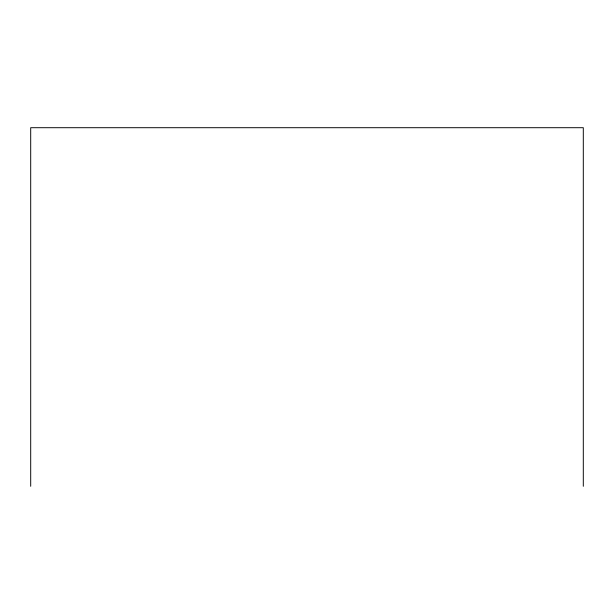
<?xml version="1.0" encoding="UTF-8"?>
<svg xmlns="http://www.w3.org/2000/svg" width="614" height="614" viewBox="0 0 614 614"><rect width="100%" height="100%" fill="white"/><g stroke="black" fill="none" stroke-linecap="round" stroke-linejoin="round"><path stroke-width="0.92" d="M583.3 486.296L583.3 127.704L30.7 127.704L30.7 486.296"/></g></svg>
